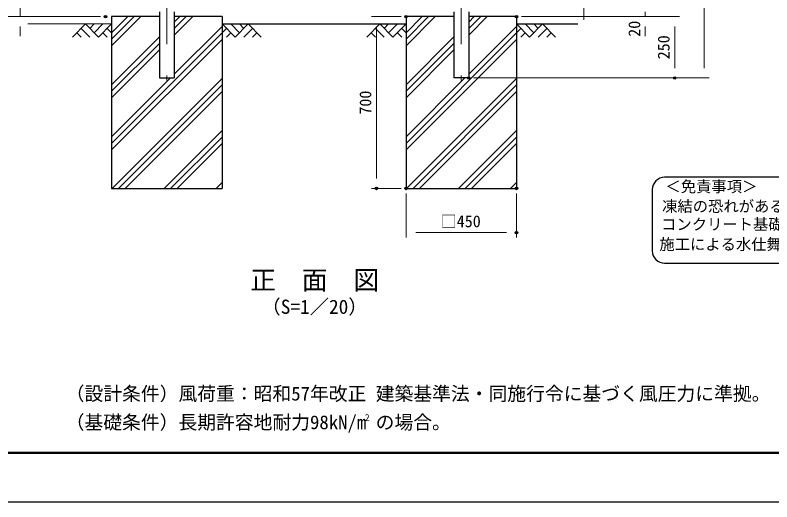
# Model space of a CAD drawing. Units: millimetres, scale not verified. Extents: x -4213 to 4211, y -3066 to 3070.
# Drawn here: x -1364 to 1720, y -2870 to -888 of the extents above; entities that cross this region are included whole.
import ezdxf
from ezdxf.enums import TextEntityAlignment as Align

# ---------------------------------------------------------------- set-up
doc = ezdxf.new("R2010")
doc.units = ezdxf.units.MM
doc.header["$LTSCALE"] = 20
doc.header["$PDMODE"] = 32
doc.header["$PDSIZE"] = 10
doc.linetypes.add('USER1', pattern=[50.8, 31.75, -6.35, 6.35, -6.35])
for name, color, linetype, lineweight in [('0-0_D-STR-DIM', 7, 'Continuous', 13), ('0-3_D-STR1', 1, 'Continuous', 25), ('0-5_D-BMK', 2, 'USER1', 13), ('0-8_D-DCR-HCH', 7, 'Continuous', 13), ('0-9_D-BGD', 7, 'Continuous', 25), ('0-A_D-STR4', 7, 'Continuous', 25), ('0-B_D-TTL', 7, 'Continuous', 25), ('0-C_D-TTL-TXT', 7, 'Continuous', 25)]:
    doc.layers.add(name, color=color, linetype=linetype, lineweight=lineweight)
doc.layers.add('0-2_Defpoints', color=8, linetype='Continuous')
doc.styles.add('ＭＳ ゴシック', font='')
doc.styles.get('ＭＳ ゴシック').set_extended_font_data('MS Gothic')

msp = doc.modelspace()

# ---------------------------------------------------------------- linework, layer by layer
at = {"layer": '0-0_D-STR-DIM'}
for p, q in [((1443.73, -1103.59), (1443.73, 581.41)), ((953.73, -906.59), (953.73, -142.74)), ((-1344.24, -893.59), (-1344.24, -840.08)), ((-1016.27, -893.59), (-1484.93, -893.59)), ((-1016.27, -893.59), (-1364.24, -893.59)), ((208.73, -893.59), (88.14, -893.59)), ((698.73, -893.59), (1223.73, -893.59)), ((698.73, -893.59), (1343.73, -893.59)), ((698.73, -893.59), (1343.73, -893.59)), ((1203.73, -893.59), (1203.73, -873.59)), ((-1312.13, -923.59), (-971.27, -923.59)), ((-1344.24, -933.59), (-1344.24, -973.59)), ((108.14, -933.59), (108.14, -1553.59)), ((1203.73, -933.59), (1203.73, -973.59)), ((1323.73, -933.59), (1323.73, -1103.59)), ((503.98, -1143.59), (1463.73, -1143.59)), ((503.98, -1143.59), (1343.73, -1143.59)), ((208.73, -1593.59), (88.14, -1593.59)), ((228.73, -1613.59), (228.73, -1793.59)), ((678.73, -1613.59), (678.73, -1793.59)), ((268.73, -1773.59), (638.73, -1773.59))]:
    msp.add_line(p, q, dxfattribs=at)
at = {"layer": '0-2_Defpoints'}
for p in [(-996.27, -893.59), (228.73, -893.59), (678.73, -893.59), (483.98, -1143.59), (1323.73, -1143.59), (108.14, -1593.59), (228.73, -1593.59), (228.73, -1593.59), (678.73, -1593.59), (678.73, -1773.59)]:
    msp.add_point(p, dxfattribs=at)
at = {"layer": '0-3_D-STR1'}
for p, q in [((-776.52, -873.59), (-776.52, -1143.59)), ((-716.02, -873.59), (-716.02, -1143.59)), ((423.48, -873.59), (423.48, -1143.59)), ((483.98, -873.59), (483.98, -1143.59)), ((-776.52, -1143.59), (-716.02, -1143.59)), ((483.98, -1143.59), (423.48, -1143.59))]:
    msp.add_line(p, q, dxfattribs=at)
at = {"layer": '0-5_D-BMK'}
for p, q in [((-746.27, 644.65), (-746.27, -1154.17)), ((453.73, 644.65), (453.73, -1154.17))]:
    msp.add_line(p, q, dxfattribs=at)
at = {"layer": '0-8_D-DCR-HCH'}
for p, q in [((-971.27, -1012.19), (-852.68, -893.59)), ((-971.27, -985.67), (-879.19, -893.59)), ((-971.27, -959.16), (-905.71, -893.59)), ((-716.02, -969.07), (-640.54, -893.59)), ((-716.02, -942.55), (-667.06, -893.59)), ((-716.02, -916.04), (-693.58, -893.59)), ((228.73, -1012.19), (347.32, -893.59)), ((228.73, -985.67), (320.81, -893.59)), ((228.73, -959.16), (294.29, -893.59)), ((483.98, -969.07), (559.46, -893.59)), ((483.98, -942.55), (532.94, -893.59)), ((483.98, -916.04), (506.42, -893.59)), ((-1077.7, -923.59), (-1130.91, -976.8)), ((-1077.7, -923.59), (-1024.48, -976.8)), ((-1059.96, -941.33), (-1042.22, -923.59)), ((-1042.22, -959.07), (-1006.75, -923.59)), ((-1024.48, -976.8), (-971.27, -923.59)), ((-468.06, -976.8), (-521.27, -923.59)), ((-450.32, -959.07), (-485.8, -923.59)), ((-414.85, -923.59), (-468.06, -976.8)), ((-432.49, -941.42), (-450.32, -923.59)), ((-414.85, -923.59), (-361.64, -976.8)), ((122.3, -923.59), (69.09, -976.8)), ((122.3, -923.59), (175.52, -976.8)), ((140.04, -941.33), (157.78, -923.59)), ((157.78, -959.07), (193.25, -923.59)), ((175.52, -976.8), (228.73, -923.59)), ((731.94, -976.8), (678.73, -923.59)), ((749.68, -959.07), (714.2, -923.59)), ((785.15, -923.59), (731.94, -976.8)), ((767.51, -941.42), (749.68, -923.59)), ((785.15, -923.59), (838.36, -976.8)), ((-1095.43, -941.33), (-1059.8, -976.8)), ((-989.01, -941.33), (-971.27, -958.99)), ((-716.02, -1128.17), (-521.27, -933.42)), ((-503.54, -941.33), (-521.27, -958.99)), ((-397.11, -941.33), (-432.75, -976.8)), ((104.57, -941.33), (140.2, -976.8)), ((210.99, -941.33), (228.73, -958.99)), ((483.98, -1128.17), (678.73, -933.42)), ((696.46, -941.33), (678.73, -958.99)), ((802.89, -941.33), (767.25, -976.8)), ((-1113.17, -959.07), (-1095.35, -976.8)), ((-1006.75, -959.07), (-988.93, -976.8)), ((-971.27, -1409.94), (-521.27, -959.94)), ((-971.27, -1171.29), (-776.52, -976.54)), ((-971.27, -1436.45), (-521.27, -986.45)), ((-485.8, -959.07), (-503.62, -976.8)), ((-379.37, -959.07), (-397.19, -976.8)), ((86.83, -959.07), (104.65, -976.8)), ((193.25, -959.07), (211.07, -976.8)), ((228.73, -1409.94), (678.73, -959.94)), ((228.73, -1171.29), (423.48, -976.54)), ((228.73, -1436.45), (678.73, -986.45)), ((714.2, -959.07), (696.38, -976.8)), ((820.63, -959.07), (802.81, -976.8)), ((-971.27, -1197.8), (-776.52, -1003.05)), ((228.73, -1197.8), (423.48, -1003.05)), ((-971.27, -1224.32), (-776.52, -1029.57)), ((228.73, -1224.32), (423.48, -1029.57)), ((-971.27, -1383.42), (-731.44, -1143.59)), ((-969.31, -1593.59), (-521.27, -1145.55)), ((228.73, -1383.42), (468.56, -1143.59)), ((230.69, -1593.59), (678.73, -1145.55)), ((-942.8, -1593.59), (-521.27, -1172.07)), ((-916.28, -1593.59), (-521.27, -1198.59)), ((257.2, -1593.59), (678.73, -1172.07)), ((283.72, -1593.59), (678.73, -1198.59)), ((-757.18, -1593.59), (-521.27, -1357.68)), ((-730.66, -1593.59), (-521.27, -1384.2)), ((442.82, -1593.59), (678.73, -1357.68)), ((469.34, -1593.59), (678.73, -1384.2)), ((-704.15, -1593.59), (-521.27, -1410.72)), ((495.85, -1593.59), (678.73, -1410.72)), ((-545.05, -1593.59), (-521.27, -1569.82)), ((654.95, -1593.59), (678.73, -1569.82))]:
    msp.add_line(p, q, dxfattribs=at)
at = {"layer": '0-9_D-BGD'}
for p, q in [((-521.27, -923.59), (-246.27, -923.59)), ((-356.27, -923.59), (228.73, -923.59)), ((678.73, -923.59), (928.73, -923.59))]:
    msp.add_line(p, q, dxfattribs=at)
at = {"layer": '0-A_D-STR4'}
for p, q in [((-521.27, -893.59), (-716.02, -893.59)), ((-521.27, -893.59), (-521.27, -1593.59)), ((228.73, -893.59), (228.73, -1593.59)), ((423.48, -893.59), (228.73, -893.59)), ((678.73, -893.59), (483.98, -893.59)), ((678.73, -893.59), (678.73, -1593.59)), ((-971.27, -1593.59), (-521.27, -1593.59)), ((228.73, -1593.59), (678.73, -1593.59))]:
    msp.add_line(p, q, dxfattribs=at)
msp.add_lwpolyline([(-776.52, -893.59), (-971.27, -893.59), (-971.27, -1593.59)], dxfattribs=at)
at = {"layer": '0-B_D-TTL'}
msp.add_lwpolyline([(-4212.7, -2870.14), (4187.3, -2870.14), (4187.3, 3069.86), (-4212.7, 3069.86)], close=True, dxfattribs=at)
at = {"layer": '0-B_D-TTL', "color": 2, "lineweight": 50}
msp.add_lwpolyline([(-3912.7, 2869.86), (3887.3, 2869.86), (3887.3, -2670.14), (-3912.7, -2670.14)], close=True, dxfattribs=at)
at = {"layer": '0-C_D-TTL-TXT', "color": 2}
for p, q in [((3727.77, -1548.05), (1282.22, -1548.05)), ((1232.22, -1598.05), (1232.22, -1848.05)), ((1282.22, -1898.05), (3727.77, -1898.05))]:
    msp.add_line(p, q, dxfattribs=at)
for centre, start, end in [((1282.22, -1598.05), 90, 180), ((1282.22, -1848.05), 180, 270)]:
    msp.add_arc(centre, 50, start, end, dxfattribs=at)

# ---------------------------------------------------------------- texts
at = {"layer": '0-0_D-STR-DIM', "style": 'ＭＳ ゴシック'}
for s, p in [('20', (1197.42, -975.92)), ('250', (1316.98, -1067.59)), ('700', (101.39, -1293.09))]:
    msp.add_text(s, height=48.09, rotation=90, dxfattribs=at).set_placement(p, align=Align.BOTTOM_LEFT)
msp.add_text('□450', height=48.09, dxfattribs=at).set_placement((369.58, -1765.84), align=Align.BOTTOM_LEFT)
at = {"layer": '0-C_D-TTL-TXT', "style": 'ＭＳ ゴシック'}
for s, height, p in [('＜免責事項＞ \u3000\u3000', 45.75, (1285.93, -1622.23)), ('凍結の恐れがある場所への設置は、内部に溜まった雨水等の凍結融解により支柱の破損や', 45.75, (1272.41, -1702.72)), ('コンクリート基礎の破損の恐れがありますので施工時、水仕舞いを行ってください。', 45.75, (1268.3, -1776.15)), ('施工による水仕舞い不備で起こる支柱・基礎の破損について当社は責任を負いかねます。 ', 45.75, (1261.3, -1857.64)), ('正\u3000面\u3000図', 76.98, (-406.17, -2028.5)), ('（S=1／20）', 57.77, (-360.69, -2121.7)), ('（設計条件）風荷重：昭和57年改正 建築基準法・同施行令に基づく風圧力に準拠。', 56.16, (-1158.44, -2474.25)), ('（基礎条件）長期許容地耐力98kN/m の場合。', 56.16, (-1158.44, -2590.91)), ('2', 28.01, (61.27, -2549.14))]:
    msp.add_text(s, height=height, dxfattribs=at).set_placement(p, align=Align.BOTTOM_LEFT)

doc.saveas('drawing.dxf')
